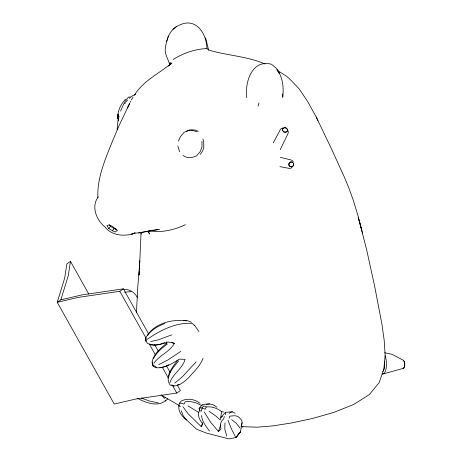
<?xml version="1.0" encoding="UTF-8"?>
<svg xmlns="http://www.w3.org/2000/svg" width="462" height="462" viewBox="0 0 462 462"><rect width="100%" height="100%" fill="white"/><g stroke="black" fill="none" stroke-linecap="round" stroke-linejoin="round"><path stroke-width="0.69" d="M282.744 93.901L282.727 97.274C283.841 87.82 282.929 77.506 277.108 69.635L279.418 73.579L276.386 68.364L271.535 64.282C251.819 58.882 244.635 82.577 246.818 97.696M141.083 232.328L139.414 269.213M202.01 141.36L201.969 147.02L200.167 151.634L196.65 155.85L191.58 157.646L187.081 157.438L183.05 155.63M152.991 364.466L152.968 365.927L155.607 367.7C164.38 368.584 172.072 363.773 179.094 359.182L185.06 359.309C182.686 368.572 172.967 373.487 169.941 382.559M117.111 129.712L117.925 121.096L119.057 116.141M136.446 312.514L137.768 287.162L139.859 260.66M139.108 274.954L139.333 270.697M139.403 269.277L139.663 264.31M139.114 274.913L139.299 271.35M200.04 403.286C194.606 399.104 187.347 397.828 181.139 401.108L179.412 403.286C177.125 409.933 181.271 416.308 186.677 419.946M229.158 418.185L229.833 416.147L234.684 415.713L236.885 416.118L238.635 417.001L241.21 419.635L241.938 421.055L242.071 422.846L240.431 431.843L236.036 437.502L228.898 438.9L206.658 433.142L196.668 429.302L185.147 418.647L182.935 415.246L181.243 410.753M235.245 413.282L232.444 411.844L225.906 412.266L225.352 412.439L225.56 414.645M224.977 422.851L224.775 429.088L226.75 436.007M148.366 333.437L123.394 288.837L119.797 291.303L78.349 297.366L57.248 302.298L64.645 278.222L66.886 263.842L70.484 261.377L68.243 275.762L60.84 299.832L57.248 302.298L114.218 404.054L135.32 399.128L176.773 393.058L180.365 390.592L177.2 384.938M206.248 406.97L205.267 409.245L202.102 408.015L199.942 407.761L199.44 410.499L201.409 411.192L202.102 408.015L203.8 405.815L206.248 406.97C211.879 406.237 217.302 408.212 221.673 411.682L220.201 419.935L215.846 415.996L209.061 411.296M224.284 416.476L223.729 418.768C220.582 421.205 219.704 425.265 221.05 428.909L218.462 431.479L210.695 422.274L204.106 411.798M241.487 425.242L242.071 422.846M205.596 37.797L208.57 49.971L206.901 48.574C206.687 33.42 195.692 16.632 178.863 25.404C170.01 29.048 166.649 38.791 165.431 47.54C164.062 53.91 168.52 59.136 169.687 65.015L170.183 62.584L169.733 64.461L168.607 66.153M156.728 367.706L154.903 365.944L152.968 365.927L152.102 362.012C153.551 353.961 160.245 348.7 166.077 343.67L166.597 341.799M182.969 406.762L188.103 413.779L201.351 426.738L202.46 422.782M258.039 106.248L259.032 102.835M168.486 377.812C169.629 371.153 174.37 366.158 178.499 361.14L177.604 360.36C172.667 366.955 164.333 376.513 170.039 384.933C177.194 388.415 184.627 381.687 189.374 376.928C194.392 371.084 200.416 365.667 203.061 358.229M221.061 417.815L221.315 416.961L225.352 412.439M166.73 41.401L168.457 35.967M218.462 431.479L220.64 425M199.44 410.499C196.945 415.257 199.705 420.183 202.766 423.862L201.351 426.738M153.817 363.34C159.234 355.128 169.947 352.061 174.376 343.278L168.191 341.978C161.608 344.433 154.423 346.188 147.644 343.491L146.004 341.366L145.674 338.271C152.604 323.625 171.818 318.774 186.769 320.853M120.565 111.14C122.765 106.266 124.7 100.808 128.58 97.043L129.851 97.008M178.396 141.153L180.411 136.642L184.101 132.305L188.889 130.44L193.301 130.63L197.003 131.855M280.191 149.734L287.947 133.732L288.334 132.305L288.08 130.786M127.379 107.981L129.614 103.488L119.19 125.329L112.699 140.644C105.417 158.784 97.02 177.697 97.863 197.655M273.244 142.862L280.295 129.701L281.26 128.575L282.669 127.934M130.03 102.402L130.7 101.218M131.37 100.035L133.039 97.066M137.607 398.394C145.334 402.598 158.789 407.686 165.852 400.075M153.632 358.437C156.612 352.281 162.064 348.03 167.388 343.994L166.077 343.67M98.308 196.824C90.65 206.589 96.685 220.876 105.648 227.402M108.784 228.609L106.953 225.583L108.732 224.994L112.226 226.201L117.487 230.44L114.992 232.022L108.784 228.609L110.383 226.403L109.286 224.59M112.312 230.856L113.912 228.65L115.852 228.494M134.309 95.322C143.191 80.786 159.153 73.493 171.812 62.982L170.022 64.853M201.588 405.671L202.217 404.845C207.357 403.517 212.901 403.309 216.932 407.299M124.821 103.609L125.589 102.593M126.363 101.582L127.518 100.063M147.401 335.683C151.524 329.637 158.125 326.068 164.807 323.533M236.053 437.289L240.431 431.843L236.036 437.502L235.649 437.3L231.306 428.667L228.003 420.264M202.217 404.845L199.047 408.506L199.284 409.961M196.09 361.931L182.092 377.027L174.775 383.056M165.217 401.172L167.7 398.943M129.262 98.366L130.942 96.956M125.485 99.336C120.091 104.851 116.309 113.3 118.434 121.067M176.357 26.709L172.996 29.314M147.141 339.403C160.193 330.324 176.109 322.176 192.342 323.383L194.594 325.843M229.204 413.34L230.879 412.144L232.444 411.844M180.844 351.38L168.064 359.846L158.726 364.651M131.017 96.575L135.805 94.144M173.192 59.488C183.189 53.101 195.016 49.041 206.901 48.574M177.697 384.892L178.944 384.251M185.441 224.665C174.261 230.036 160.984 233.119 148.677 230.677M168.849 364.766L164.928 366.591L159.881 367.816M291.99 167.625L290.534 168.301L288.964 168.335L279.949 166.632M165.512 397.724L164.195 398.302L161.694 395.01M221.315 416.961L222.476 416.476M186.59 131.162L189.847 129.81L194.514 129.949L198.308 131.266M135.204 232.912C125.566 236.85 112.786 235.955 105.567 227.818M164.859 342.544C160.354 344.3 155.544 346.136 150.664 344.825M134.725 233.056L131.653 234.17L134.702 233.096M171.939 334.811L158.449 339.795L150.722 341.562M383.495 373.879L403.615 368.266C405.336 366.123 405.168 362.347 403.384 360.279L391.897 354.256L384.627 352.731M60.84 299.832L81.947 294.906L123.394 288.837M124.642 292.198L130.965 291.62M150.93 230.474L159.28 229.412L138.669 232.894L133.524 233.293M138.669 232.894L151.842 230.561M206.514 404.371L209.661 403.817M179.412 403.286L181.006 403.187L184.026 404.106L185.17 401.825C191.129 400.912 197.055 402.621 202.027 405.896M403.003 368.26L403.615 368.266L404.562 366.545L404.706 363.49L403.967 360.891M124.116 289.524C129.938 289.021 134.875 292.706 137.497 297.661M183.472 320.328L188.057 320.842L191.603 322.297M240.973 426.617L257.132 427.194L273.059 425.872L291.424 422.984L312.341 418.52L333.911 412.387L353.725 404.446L369.386 394.571L379.123 382.703L383.812 369.398L385.164 355.376L384.182 340.199L381.907 324.053L374.543 285.712L366.793 250.404L357.669 214.634L353.372 200.52L348.908 188.109L344.109 176.559L331.318 148.51L316.222 117.019L307.79 101.721L299.209 88.958L290.719 80.013L286.382 76.068L277.015 70.195M241.655 426.697L243.012 426.9L241.591 426.68M221.673 411.682L223.625 412M158.327 402.91L149.186 400.976L141.493 398.03M280.324 157.323L290.615 159.84L292.059 160.453L293.162 161.619M171.627 342.561L174.376 343.278M178.938 406.046L180.492 406.45M265.107 64.016C247.031 56.145 226.998 55.619 208.362 49.931M116.586 229.816L110.383 226.403M179.337 405.601L161.082 394.935M188.022 405.902L198.856 412.549M171.725 384.806L173.978 386.041M231.71 419.715L236.151 423.117L240.009 428.066M147.661 231.352L149.682 233.98L148.747 232.276M194.363 324.936L198.92 331.566M209.419 431.034C206.087 426.224 201.906 421.61 201.594 415.43M145.674 338.271L146.004 341.366M154.695 344.739L158.212 351.022M166.649 366.095L170.166 372.378M119.797 291.303L146.177 338.409M149.342 344.063L155.319 354.741M162.353 367.302L168.33 377.98M172.551 385.522L176.773 393.058M70.484 261.377L88.773 294.04M316.222 117.019L317.96 120.553M152.102 362.012L152.766 363.854M202.853 138.998L203.707 141.482L203.782 147.442A14.501 12.942 -77 0 1 200.196 154.377M177.801 145.9L179.597 151.819M361.81 230.29L358.391 217.804L362.67 233.553M141.072 232.126L141.135 234.228M145.928 338.675L145.969 340.454M385.048 355.665A11.001 4.198 87.3 0 1 386.134 368.503A11.001 4.198 87.3 0 1 381.855 373.862M384.575 361.561A8.726 3.332 87.3 0 1 382.761 371.494M288.894 163.958C288.103 167.14 293.156 168.099 293.607 164.859C294.404 161.671 289.345 160.712 288.894 163.958M282.727 128.759L282.646 130.515C283.483 133.287 288.455 132.484 287.381 129.406C286.544 126.64 281.572 127.437 282.646 130.515L283.957 131.953L285.88 132.219L287.3 131.168L287.381 129.406L286.07 127.974L284.147 127.703L282.727 128.759M118.122 114.102L117.839 118.699L118.122 114.102M289.264 163.017L288.883 164.963L289.893 166.58L291.695 166.921L293.237 165.794L293.618 163.848L292.608 162.231L290.806 161.891L289.264 163.017"/></g></svg>
